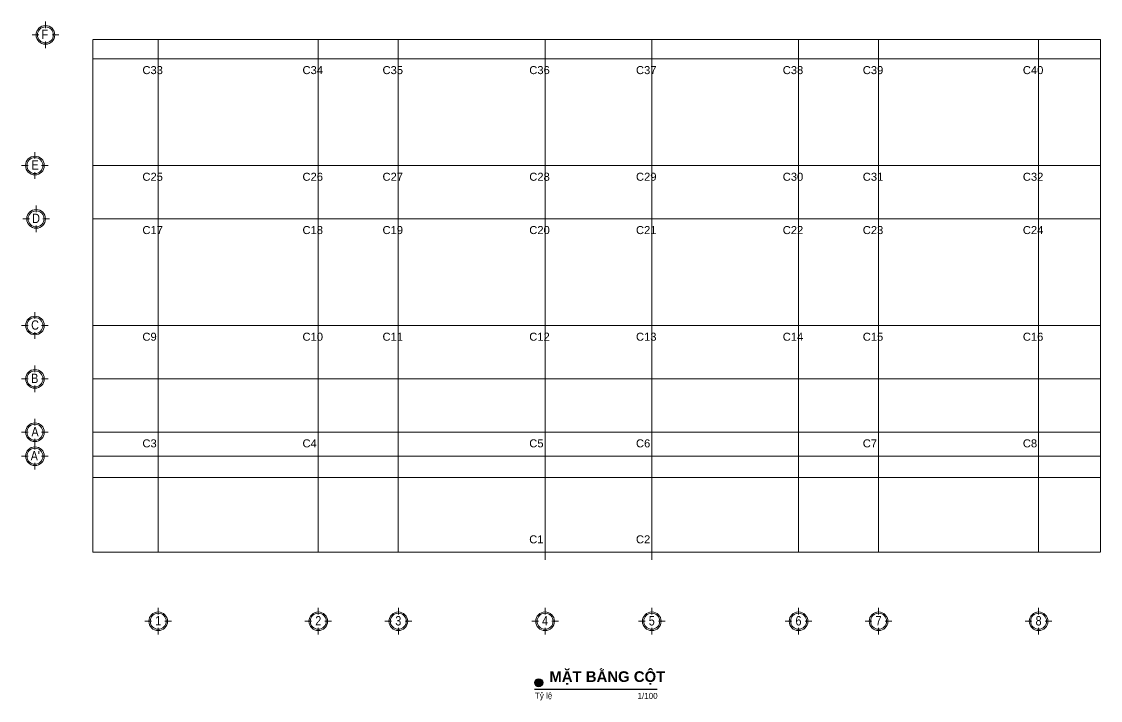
# Model space of a CAD drawing. Extents: x -79995 to 347433, y -157641 to 104789.
# Drawn here: x 94294 to 134731, y 22125 to 47588 of the extents above; entities that cross this region are included whole.
import ezdxf
from ezdxf.enums import TextEntityAlignment as Align

# ---------------------------------------------------------------- set-up
doc = ezdxf.new("R2010")
doc.units = 0
doc.linetypes.add('ACAD_ISO10W100', pattern=[18, 12, -3, 0, -3])
for name, color, linetype in [('DIM', 1, 'CONTINUOUS'), ('TAGS', 60, 'CONTINUOUS'), ('TEXT', 7, 'CONTINUOUS')]:
    doc.layers.add(name, color=color, linetype=linetype)
for name, color, linetype, lineweight in [('TEN TRUC', 3, 'CONTINUOUS', 18), ('TEXT NHỎ KC Dim - Ghi chú', 3, 'CONTINUOUS', 18), ('TRUC', 24, 'CONTINUOUS', 0)]:
    doc.layers.add(name, color=color, linetype=linetype, lineweight=lineweight)
doc.styles.add('SWISS-CONDENSE', font='')
doc.styles.add('VNI-HELVE-CONDENSEN', font='')
doc.styles.get('SWISS-CONDENSE').set_extended_font_data('VNI-Swiss-Condense')
doc.styles.get('VNI-HELVE-CONDENSEN').set_extended_font_data('VNI-Helve-Condense')

# ---------------------------------------------------------------- blocks, each defined once
blk = doc.blocks.new('A$C206177D3')
at = {"layer": 'TEN TRUC', "ltscale": 1000}
for p, q in [((-37, 240), (-37, 490)), ((-287, -10), (-537, -10)), ((-37, -510), (-37, -260)), ((463, -10), (213, -10))]:
    blk.add_line(p, q, dxfattribs=at)
blk.add_circle((-37, -10), 350, dxfattribs=at)
at = {"layer": 'TEN TRUC', "color": 254, "ltscale": 1000}
blk.add_circle((-37, -10), 300, dxfattribs=at)
blk = doc.blocks.new('A$C1d3d6a1d')
at = {"layer": 'TEXT NHỎ KC Dim - Ghi chú'}
for p, q in [((287, 0), (287, 574)), ((0, 287), (574, 287))]:
    blk.add_line(p, q, dxfattribs=at)

msp = doc.modelspace()

# ---------------------------------------------------------------- hatches: boundary and pattern name
at = {"layer": 'DIM', "linetype": 'ByBlock'}
msp.add_hatch(color=1, dxfattribs=at).paths.add_polyline_path([(113782.808, 22788.328, 1), (113573.768, 22788.328, 1)])

# ---------------------------------------------------------------- linework, layer by layer
at = {"layer": 'TEXT', "color": 7, "linetype": 'ByBlock', "const_width": 48.75}
msp.add_lwpolyline([(118124.136, 22536.561), (114692.503, 22536.561), (118124.136, 22536.561), (113508.3, 22536.561)], dxfattribs=at)
at = {"layer": 'TEXT', "color": 7, "linetype": 'ByBlock'}
for radius in [150.491, 133.77, 104.52]:
    msp.add_circle((113678.288, 22788.328), radius, dxfattribs=at)
at = {"layer": 'TRUC', "linetype": 'ACAD_ISO10W100', "ltscale": 0.2}
msp.add_lwpolyline([(96959.822, 46913.746), (134730.134, 46913.746), (134730.134, 27687.966), (96959.822, 27687.966)], close=True, dxfattribs=at)
for points in [[(99415.006, 46913.746), (99415.006, 27687.966)], [(105415.006, 46913.746), (105415.006, 27687.966)], [(105415.006, 46913.746), (105415.006, 27687.966)], [(108415.006, 46913.746), (108415.006, 27687.966)], [(113915.006, 46913.746), (113915.006, 27687.966)], [(117915.006, 46913.746), (117915.006, 27687.966)], [(123415.006, 46913.746), (123415.006, 27687.966)], [(126415.006, 46913.746), (126415.006, 27687.966)], [(126415.006, 46913.746), (126415.006, 27687.966)], [(132415.006, 46913.746), (132415.006, 27687.966)], [(96961.022, 46187.966), (134731.334, 46187.966)], [(96961.022, 42187.966), (134731.334, 42187.966)], [(96961.022, 40187.966), (134731.334, 40187.966)], [(96961.022, 36187.966), (134731.334, 36187.966)], [(96961.022, 34187.966), (134731.334, 34187.966)], [(96961.022, 32187.966), (134731.334, 32187.966)], [(96961.022, 32187.966), (134731.334, 32187.966)], [(96961.022, 31287.966), (134731.334, 31287.966)], [(96961.022, 31287.966), (134731.334, 31287.966)], [(96961.022, 30487.966), (134731.334, 30487.966)]]:
    msp.add_lwpolyline(points, dxfattribs=at)

# ---------------------------------------------------------------- block references
at = {"layer": 'TAGS', "ltscale": 1000}
ref = msp.add_blockref('A$C206177D3', (95152.185, 47097.82), dxfattribs=dict(at, xscale=-1))
ref.add_attrib('A', 'F', dxfattribs={"color": 7, "ltscale": 1000, "height": 350, "style": 'VNI-HELVE-CONDENSEN'}).set_placement((95166.223, 46932.181), align=Align.CENTER)
ref = msp.add_blockref('A$C206177D3', (94757.557, 42197.82), dxfattribs=dict(at, xscale=-1))
ref.add_attrib('A', 'E', dxfattribs={"color": 7, "ltscale": 1000, "height": 350, "style": 'VNI-HELVE-CONDENSEN'}).set_placement((94800.528, 42032.182), align=Align.CENTER)
ref = msp.add_blockref('A$C206177D3', (94802.391, 40197.784), dxfattribs=dict(at, xscale=-1))
ref.add_attrib('A', 'D', dxfattribs={"color": 7, "ltscale": 1000, "height": 350, "style": 'VNI-HELVE-CONDENSEN'}).set_placement((94837.895, 40032.146), align=Align.CENTER)
ref = msp.add_blockref('A$C206177D3', (94758.114, 36197.82), dxfattribs=dict(at, xscale=-1))
ref.add_attrib('A', 'C', dxfattribs={"color": 7, "ltscale": 1000, "height": 350, "style": 'VNI-HELVE-CONDENSEN'}).set_placement((94799.218, 36032.181), align=Align.CENTER)
ref = msp.add_blockref('A$C206177D3', (94758.114, 34195.774), dxfattribs=dict(at, xscale=-1))
ref.add_attrib('A', 'B', dxfattribs={"color": 7, "ltscale": 1000, "height": 350, "style": 'VNI-HELVE-CONDENSEN'}).set_placement((94787.085, 34030.136), align=Align.CENTER)
ref = msp.add_blockref('A$C206177D3', (94758.114, 32195.774), dxfattribs=dict(at, xscale=-1))
ref.add_attrib('A', 'A', dxfattribs={"color": 7, "ltscale": 1000, "height": 350, "style": 'VNI-HELVE-CONDENSEN'}).set_placement((94799.218, 32030.136), align=Align.CENTER)
ref = msp.add_blockref('A$C206177D3', (94758.114, 31295.774), dxfattribs=dict(at, xscale=-1))
ref.add_attrib('A', "A'", dxfattribs={"color": 7, "ltscale": 1000, "height": 350, "style": 'VNI-HELVE-CONDENSEN'}).set_placement((94808.291, 31130.136), align=Align.CENTER)
ref = msp.add_blockref('A$C206177D3', (99452.828, 25104.06), dxfattribs=at)
ref.add_attrib('A', '1', dxfattribs={"color": 7, "ltscale": 1000, "height": 350, "style": 'VNI-HELVE-CONDENSEN'}).set_placement((99414.524, 24938.422), align=Align.CENTER)
ref = msp.add_blockref('A$C206177D3', (105452.828, 25104.06), dxfattribs=at)
ref.add_attrib('A', '2', dxfattribs={"color": 7, "ltscale": 1000, "height": 350, "style": 'VNI-HELVE-CONDENSEN'}).set_placement((105414.524, 24938.422), align=Align.CENTER)
ref = msp.add_blockref('A$C206177D3', (108452.828, 25104.06), dxfattribs=at)
ref.add_attrib('A', '3', dxfattribs={"color": 7, "ltscale": 1000, "height": 350, "style": 'VNI-HELVE-CONDENSEN'}).set_placement((108414.524, 24938.422), align=Align.CENTER)
ref = msp.add_blockref('A$C206177D3', (113952.828, 25104.06), dxfattribs=at)
ref.add_attrib('A', '4', dxfattribs={"color": 7, "ltscale": 1000, "height": 350, "style": 'VNI-HELVE-CONDENSEN'}).set_placement((113914.524, 24938.422), align=Align.CENTER)
ref = msp.add_blockref('A$C206177D3', (117952.828, 25104.06), dxfattribs=at)
ref.add_attrib('A', '5', dxfattribs={"color": 7, "ltscale": 1000, "height": 350, "style": 'VNI-HELVE-CONDENSEN'}).set_placement((117914.524, 24938.422), align=Align.CENTER)
ref = msp.add_blockref('A$C206177D3', (123452.828, 25104.06), dxfattribs=at)
ref.add_attrib('A', '6', dxfattribs={"color": 7, "ltscale": 1000, "height": 350, "style": 'VNI-HELVE-CONDENSEN'}).set_placement((123414.524, 24938.422), align=Align.CENTER)
ref = msp.add_blockref('A$C206177D3', (126452.828, 25104.06), dxfattribs=at)
ref.add_attrib('A', '7', dxfattribs={"color": 7, "ltscale": 1000, "height": 350, "style": 'VNI-HELVE-CONDENSEN'}).set_placement((126414.524, 24938.422), align=Align.CENTER)
ref = msp.add_blockref('A$C206177D3', (132451.628, 25104.06), dxfattribs=at)
ref.add_attrib('A', '8', dxfattribs={"color": 7, "ltscale": 1000, "height": 350, "style": 'VNI-HELVE-CONDENSEN'}).set_placement((132413.324, 24938.422), align=Align.CENTER)
at = {"layer": 'TEXT NHỎ KC Dim - Ghi chú'}
for p in [(99128.037, 45900.996), (105128.037, 45900.996), (108128.037, 45900.996), (113628.037, 45900.996), (117628.037, 45900.996), (123128.037, 45900.996), (126128.037, 45900.996), (132128.037, 45900.996), (99128.037, 41900.996), (105128.037, 41900.996), (108128.037, 41900.996), (113628.037, 41900.996), (117628.037, 41900.996), (123128.037, 41900.996), (126128.037, 41900.996), (132128.037, 41900.996), (99128.037, 39900.996), (105128.037, 39900.996), (108128.037, 39900.996), (113628.037, 39900.996), (117628.037, 39900.996), (123128.037, 39900.996), (126128.037, 39900.996), (132128.037, 39900.996), (99128.037, 35900.996), (105128.037, 35900.996), (108128.037, 35900.996), (113628.037, 35900.996), (117628.037, 35900.996), (123128.037, 35900.996), (126128.037, 35900.996), (132128.037, 35900.996), (99128.037, 31900.996), (105128.037, 31900.996), (126128.037, 31900.996), (132128.037, 31900.996), (113628.037, 31000.996), (117628.037, 31000.996), (113628.037, 27400.996), (117628.037, 27400.996)]:
    msp.add_blockref('A$C1d3d6a1d', p, dxfattribs=at)

# ---------------------------------------------------------------- texts
at = {"layer": 'TEXT', "color": 7, "attachment_point": 1, "style": 'SWISS-CONDENSE'}
for s, insert, char_height in [('{\\fArial|b0|i0|c0|p34;C33}', (98823.548, 45916.87), 300), ('{\\fArial|b0|i0|c0|p34;C34}', (104823.548, 45916.87), 300), ('{\\fArial|b0|i0|c0|p34;C35}', (107823.548, 45916.87), 300), ('{\\fArial|b0|i0|c0|p34;C36}', (113323.548, 45916.87), 300), ('{\\fArial|b0|i0|c0|p34;C37}', (117323.548, 45916.87), 300), ('{\\fArial|b0|i0|c0|p34;C38}', (122823.548, 45916.87), 300), ('{\\fArial|b0|i0|c0|p34;C39}', (125823.548, 45916.87), 300), ('{\\fArial|b0|i0|c0|p34;C40}', (131823.548, 45916.87), 300), ('{\\fArial|b0|i0|c0|p34;C25}', (98823.548, 41916.87), 300), ('{\\fArial|b0|i0|c0|p34;C26}', (104823.548, 41916.87), 300), ('{\\fArial|b0|i0|c0|p34;C27}', (107823.548, 41916.87), 300), ('{\\fArial|b0|i0|c0|p34;C28}', (113323.548, 41916.87), 300), ('{\\fArial|b0|i0|c0|p34;C29}', (117323.548, 41916.87), 300), ('{\\fArial|b0|i0|c0|p34;C30}', (122823.548, 41916.87), 300), ('{\\fArial|b0|i0|c0|p34;C31}', (125823.548, 41916.87), 300), ('{\\fArial|b0|i0|c0|p34;C32}', (131823.548, 41916.87), 300), ('{\\fArial|b0|i0|c0|p34;C17}', (98823.548, 39916.87), 300), ('{\\fArial|b0|i0|c0|p34;C18}', (104823.548, 39916.87), 300), ('{\\fArial|b0|i0|c0|p34;C19}', (107823.548, 39916.87), 300), ('{\\fArial|b0|i0|c0|p34;C20}', (113323.548, 39916.87), 300), ('{\\fArial|b0|i0|c0|p34;C21}', (117323.548, 39916.87), 300), ('{\\fArial|b0|i0|c0|p34;C22}', (122823.548, 39916.87), 300), ('{\\fArial|b0|i0|c0|p34;C23}', (125823.548, 39916.87), 300), ('{\\fArial|b0|i0|c0|p34;C24}', (131823.548, 39916.87), 300), ('{\\fArial|b0|i0|c0|p34;C10}', (104823.548, 35916.87), 300), ('{\\fArial|b0|i0|c0|p34;C11}', (107823.548, 35916.87), 300), ('{\\fArial|b0|i0|c0|p34;C12}', (113323.548, 35916.87), 300), ('{\\fArial|b0|i0|c0|p34;C13}', (117323.548, 35916.87), 300), ('{\\fArial|b0|i0|c0|p34;C14}', (122823.548, 35916.87), 300), ('{\\fArial|b0|i0|c0|p34;C15}', (125823.548, 35916.87), 300), ('{\\fArial|b0|i0|c0|p34;C16}', (131823.548, 35916.87), 300), ('{\\fArial|b0|i0|c0|p34;C4}', (104823.548, 31916.87), 300), ('{\\fArial|b0|i0|c0|p34;C1}', (113322.348, 28316.87), 300), ('{\\fArial|b0|i0|c0|p34;C2}', (117322.348, 28316.87), 300), ('{\\fArial|b1|i0|c0|p34;MẶT BẰNG CỘT}', (114076.277, 23218.805), 400)]:
    msp.add_mtext(s, dxfattribs=dict(at, insert=insert, char_height=char_height))
at = {"layer": 'TEXT', "color": 7, "char_height": 300, "attachment_point": 1, "style": 'SWISS-CONDENSE'}
for s, insert, width in [('{\\fArial|b0|i0|c0|p34;C9}', (98823.548, 35916.87), 437.92633), ('{\\fArial|b0|i0|c0|p34;C3}', (98823.548, 31916.87), 523.3812), ('{\\fArial|b0|i0|c0|p34;C5}', (113323.548, 31916.87), 437.92633), ('{\\fArial|b0|i0|c0|p34;C6}', (117323.548, 31916.87), 416.56178), ('{\\fArial|b0|i0|c0|p34;C7}', (125823.548, 31916.87), 51.32638), ('{\\fArial|b0|i0|c0|p34;C8}', (131823.548, 31916.87), 427.24405)]:
    msp.add_mtext(s, dxfattribs=dict(at, insert=insert, width=width))
at = {"layer": 'TEXT', "color": 7, "linetype": 'ByBlock', "char_height": 225, "attachment_point": 1, "style": 'SWISS-CONDENSE'}
for s, insert in [('{\\fVNI-Avo|b0|i0|c0|p2;Tyû leä}', (113535.32, 22417.694)), ('{\\fVNI-Avo|b0|i0|c0|p2;1/100}', (117380.417, 22407.721))]:
    msp.add_mtext(s, dxfattribs=dict(at, insert=insert))

doc.saveas('drawing.dxf')
